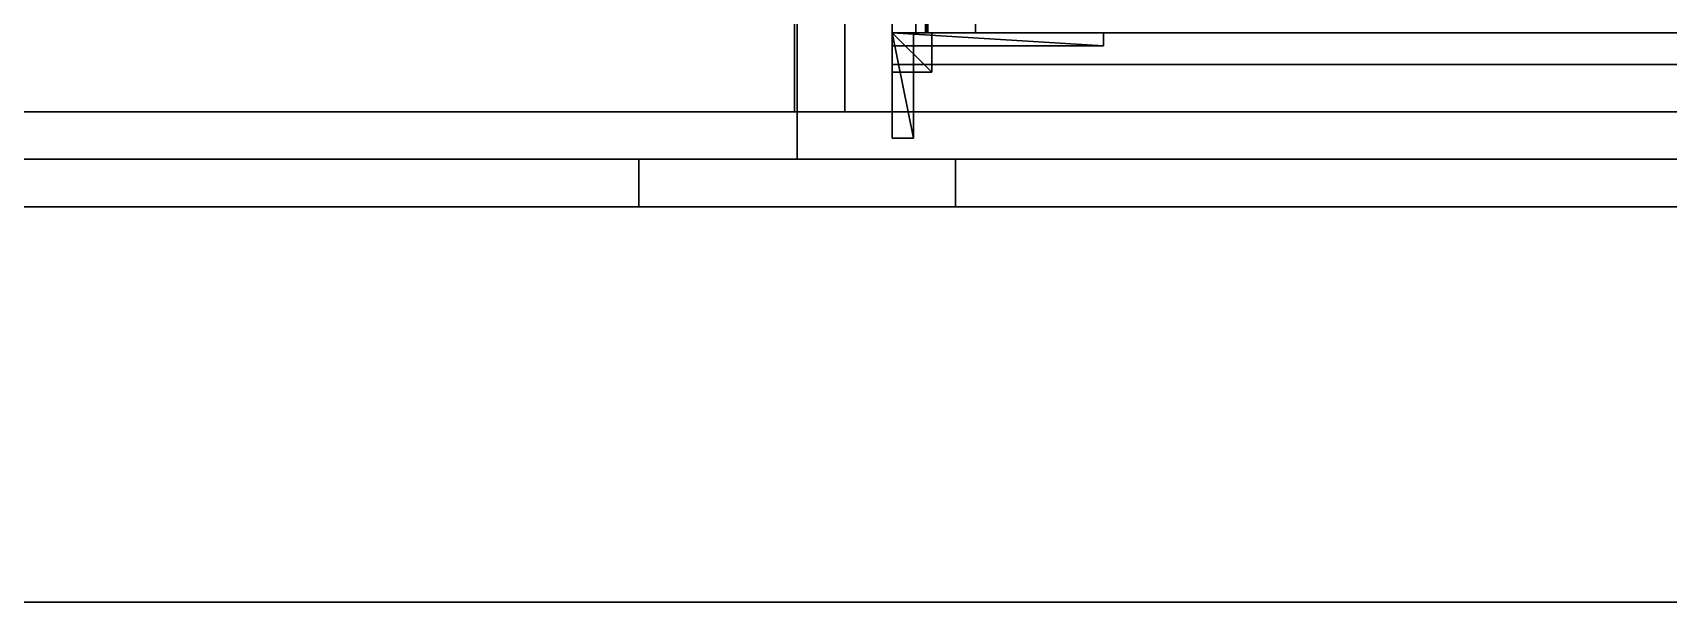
# Model space of a CAD drawing. Extents: x 0 to 4257, y -4384 to 0.
# Drawn here: x 2999 to 3619, y -4366 to -4150 of the extents above; entities that cross this region are included whole.
import ezdxf

# ---------------------------------------------------------------- set-up
doc = ezdxf.new("R2010")
doc.units = 0
for name, color, linetype in [('LAYER0', 7, 'CONTINUOUS'), ('LAYER1', 7, 'CONTINUOUS'), ('LAYER383', 7, 'CONTINUOUS'), ('LAYER391', 45, 'CONTINUOUS'), ('LAYER393', 7, 'CONTINUOUS'), ('LAYER402', 2, 'CONTINUOUS'), ('LAYER403', 7, 'CONTINUOUS'), ('LAYER404', 253, 'CONTINUOUS'), ('LAYER405', 253, 'CONTINUOUS'), ('LAYER406', 253, 'CONTINUOUS'), ('LAYER407', 253, 'CONTINUOUS'), ('LAYER408', 253, 'CONTINUOUS'), ('LAYER409', 253, 'CONTINUOUS'), ('LAYER410', 7, 'CONTINUOUS'), ('LAYER412', 7, 'CONTINUOUS'), ('LAYER414', 45, 'CONTINUOUS'), ('LAYER416', 45, 'CONTINUOUS'), ('LAYER443', 45, 'CONTINUOUS'), ('LAYER446', 7, 'CONTINUOUS'), ('LAYER447', 254, 'CONTINUOUS'), ('LAYER451', 7, 'CONTINUOUS')]:
    doc.layers.add(name, color=color, linetype=linetype)

msp = doc.modelspace()

# ---------------------------------------------------------------- linework, layer by layer
at = {"layer": 'LAYER0'}
for points, invisible_edges in [([(0, -4366, 359), (609, -946, 359), (4239, -4366, 359), (0, -4366, 359)], 3), ([(4239, -4366, 364), (0, -946, 364), (0, -4366, 364), (4239, -4366, 364)], 1), ([(0, -946, 364), (4239, -4366, 364), (609, -946, 364), (0, -946, 364)], 3), ([(4239, -4366, 359), (609, -946, 359), (1784, -1454, 359), (4239, -4366, 359)], 7), ([(609, -946, 364), (4239, -4366, 364), (1784, -1454, 364), (609, -946, 364)], 7), ([(4239, -4366, 359), (1784, -1454, 359), (4239, -1454, 359), (4239, -4366, 359)], 1), ([(1784, -1454, 364), (4239, -4366, 364), (4239, -1454, 364), (1784, -1454, 364)], 1), ([(4239, -4366, 364), (0, -4366, 359), (4239, -4366, 359), (4239, -4366, 364)], 1), ([(0, -4366, 359), (4239, -4366, 364), (0, -4366, 364), (0, -4366, 359)], 1)]:
    msp.add_3dface(points, dxfattribs=dict(at, invisible_edges=invisible_edges))
at = {"layer": 'LAYER1'}
for points, invisible_edges in [([(0, -4366, 364), (150, -4216, 364), (4239, -4366, 364), (0, -4366, 364)], 3), ([(4239, -4366, 364), (150, -4216, 364), (4089, -4216, 364), (4239, -4366, 364)], 5), ([(150, -4216, 2700), (4089, -4216, 364), (150, -4216, 364), (150, -4216, 2700)], 1), ([(4089, -4216, 364), (150, -4216, 2700), (4089, -4216, 2700), (4089, -4216, 364)], 1), ([(4239, -4366, 2700), (0, -4366, 364), (4239, -4366, 364), (4239, -4366, 2700)], 1), ([(0, -4366, 364), (4239, -4366, 2700), (0, -4366, 2700), (0, -4366, 364)], 1)]:
    msp.add_3dface(points, dxfattribs=dict(at, invisible_edges=invisible_edges))
at = {"layer": 'LAYER383', "invisible_edges": 1}
for points in [[(3349, -4198, 364), (3229, -4216, 364), (3229, -4198, 364), (3349, -4198, 364)], [(3229, -4216, 364), (3349, -4198, 364), (3349, -4216, 364), (3229, -4216, 364)], [(3229, -4198, 1449), (3229, -4216, 364), (3229, -4216, 1449), (3229, -4198, 1449)], [(3229, -4216, 364), (3229, -4198, 1449), (3229, -4198, 364), (3229, -4216, 364)], [(3349, -4216, 1449), (3229, -4198, 1449), (3229, -4216, 1449), (3349, -4216, 1449)], [(3229, -4198, 1449), (3349, -4216, 1449), (3349, -4198, 1449), (3229, -4198, 1449)], [(3229, -4198, 1449), (3349, -4198, 364), (3229, -4198, 364), (3229, -4198, 1449)], [(3349, -4198, 364), (3229, -4198, 1449), (3349, -4198, 1449), (3349, -4198, 364)], [(3349, -4198, 364), (3349, -4216, 1449), (3349, -4216, 364), (3349, -4198, 364)], [(3349, -4216, 1449), (3349, -4198, 364), (3349, -4198, 1449), (3349, -4216, 1449)], [(3349, -4216, 1449), (3229, -4216, 364), (3349, -4216, 364), (3349, -4216, 1449)], [(3229, -4216, 364), (3349, -4216, 1449), (3229, -4216, 1449), (3229, -4216, 364)]]:
    msp.add_3dface(points, dxfattribs=at)
at = {"layer": 'LAYER391', "invisible_edges": 1}
for points in [[(3289, -4180, 1464), (4089, -4180, 364), (3289, -4180, 364), (3289, -4180, 1464)], [(4089, -4180, 364), (3289, -4180, 1464), (4089, -4180, 1464), (4089, -4180, 364)], [(3289, -4198, 364), (4089, -4180, 364), (4089, -4198, 364), (3289, -4198, 364)], [(4089, -4180, 364), (3289, -4198, 364), (3289, -4180, 364), (4089, -4180, 364)], [(3289, -4180, 1464), (4089, -4198, 1464), (4089, -4180, 1464), (3289, -4180, 1464)], [(4089, -4198, 1464), (3289, -4180, 1464), (3289, -4198, 1464), (4089, -4198, 1464)], [(3289, -4198, 364), (3289, -4180, 1464), (3289, -4180, 364), (3289, -4198, 364)], [(3289, -4180, 1464), (3289, -4198, 364), (3289, -4198, 1464), (3289, -4180, 1464)], [(4089, -4198, 1464), (3289, -4198, 364), (4089, -4198, 364), (4089, -4198, 1464)], [(3289, -4198, 364), (4089, -4198, 1464), (3289, -4198, 1464), (3289, -4198, 364)]]:
    msp.add_3dface(points, dxfattribs=at)
at = {"layer": 'LAYER393', "invisible_edges": 1}
for points in [[(3325, -4180, 980), (3307, -3800, 980), (3325, -3800, 980), (3325, -4180, 980)], [(3307, -3800, 980), (3325, -4180, 980), (3307, -4180, 980), (3307, -3800, 980)], [(3307, -4180, 1145), (3325, -3800, 1145), (3307, -3800, 1145), (3307, -4180, 1145)], [(3325, -3800, 1145), (3307, -4180, 1145), (3325, -4180, 1145), (3325, -3800, 1145)], [(3307, -3800, 980), (3307, -4180, 1145), (3307, -3800, 1145), (3307, -3800, 980)], [(3307, -4180, 1145), (3307, -3800, 980), (3307, -4180, 980), (3307, -4180, 1145)], [(3325, -4180, 980), (3325, -3800, 1145), (3325, -4180, 1145), (3325, -4180, 980)], [(3325, -3800, 1145), (3325, -4180, 980), (3325, -3800, 980), (3325, -3800, 1145)], [(3307, -4180, 1145), (3325, -4180, 980), (3325, -4180, 1145), (3307, -4180, 1145)], [(3325, -4180, 980), (3307, -4180, 1145), (3307, -4180, 980), (3325, -4180, 980)]]:
    msp.add_3dface(points, dxfattribs=at)
at = {"layer": 'LAYER402'}
for points in [[(3325, -4150, 1115.5), (3405, -4155, 1115.5), (3405, -4150, 1115.5), (3325, -4150, 1115.5)], [(3325, -4155, 1115.5), (3405, -4155, 1115.5), (3325, -4150, 1115.5), (3325, -4155, 1115.5)], [(3325, -4150, 1092.5), (3325, -4155, 1115.5), (3325, -4150, 1115.5), (3325, -4150, 1092.5)], [(3325, -4155, 1092.5), (3325, -4155, 1115.5), (3325, -4150, 1092.5), (3325, -4155, 1092.5)], [(3405, -4150, 1092.5), (3325, -4150, 1115.5), (3405, -4150, 1115.5), (3405, -4150, 1092.5)], [(3325, -4150, 1092.5), (3325, -4150, 1115.5), (3405, -4150, 1092.5), (3325, -4150, 1092.5)], [(3405, -4155, 1092.5), (3325, -4150, 1092.5), (3405, -4150, 1092.5), (3405, -4155, 1092.5)], [(3325, -4155, 1092.5), (3325, -4150, 1092.5), (3405, -4155, 1092.5), (3325, -4155, 1092.5)], [(3405, -4150, 1115.5), (3405, -4155, 1092.5), (3405, -4150, 1092.5), (3405, -4150, 1115.5)], [(3405, -4155, 1115.5), (3405, -4155, 1092.5), (3405, -4150, 1115.5), (3405, -4155, 1115.5)], [(3405, -4155, 1115.5), (3325, -4155, 1092.5), (3405, -4155, 1092.5), (3405, -4155, 1115.5)], [(3325, -4155, 1115.5), (3325, -4155, 1092.5), (3405, -4155, 1115.5), (3325, -4155, 1115.5)]]:
    msp.add_3dface(points, dxfattribs=at)
at = {"layer": 'LAYER403', "invisible_edges": 1}
for points in [[(3325, -4150, 1115.5), (3405, -4150, 1092.5), (3325, -4150, 1092.5), (3325, -4150, 1115.5)], [(3405, -4150, 1092.5), (3325, -4150, 1115.5), (3405, -4150, 1115.5), (3405, -4150, 1092.5)], [(3325, -4150, 1115.5), (3405, -4155, 1115.5), (3405, -4150, 1115.5), (3325, -4150, 1115.5)], [(3405, -4155, 1115.5), (3325, -4150, 1115.5), (3325, -4155, 1115.5), (3405, -4155, 1115.5)], [(3325, -4155, 1092.5), (3405, -4150, 1092.5), (3405, -4155, 1092.5), (3325, -4155, 1092.5)], [(3405, -4150, 1092.5), (3325, -4155, 1092.5), (3325, -4150, 1092.5), (3405, -4150, 1092.5)], [(3325, -4155, 1092.5), (3325, -4150, 1115.5), (3325, -4150, 1092.5), (3325, -4155, 1092.5)], [(3325, -4150, 1115.5), (3325, -4155, 1092.5), (3325, -4155, 1115.5), (3325, -4150, 1115.5)], [(3405, -4155, 1115.5), (3405, -4150, 1092.5), (3405, -4150, 1115.5), (3405, -4155, 1115.5)], [(3405, -4150, 1092.5), (3405, -4155, 1115.5), (3405, -4155, 1092.5), (3405, -4150, 1092.5)], [(3405, -4155, 1115.5), (3325, -4155, 1092.5), (3405, -4155, 1092.5), (3405, -4155, 1115.5)], [(3325, -4155, 1092.5), (3405, -4155, 1115.5), (3325, -4155, 1115.5), (3325, -4155, 1092.5)]]:
    msp.add_3dface(points, dxfattribs=at)
at = {"layer": 'LAYER404'}
for points in [[(3325, -4150, 1115.5), (3340, -4165, 1115.5), (3340, -4150, 1115.5), (3325, -4150, 1115.5)], [(3325, -4165, 1115.5), (3340, -4165, 1115.5), (3325, -4150, 1115.5), (3325, -4165, 1115.5)], [(3325, -4150, 1100.5), (3325, -4165, 1115.5), (3325, -4150, 1115.5), (3325, -4150, 1100.5)], [(3325, -4165, 1100.5), (3325, -4165, 1115.5), (3325, -4150, 1100.5), (3325, -4165, 1100.5)], [(3340, -4150, 1100.5), (3325, -4150, 1115.5), (3340, -4150, 1115.5), (3340, -4150, 1100.5)], [(3325, -4150, 1100.5), (3325, -4150, 1115.5), (3340, -4150, 1100.5), (3325, -4150, 1100.5)], [(3340, -4165, 1100.5), (3325, -4150, 1100.5), (3340, -4150, 1100.5), (3340, -4165, 1100.5)], [(3325, -4165, 1100.5), (3325, -4150, 1100.5), (3340, -4165, 1100.5), (3325, -4165, 1100.5)], [(3340, -4150, 1115.5), (3340, -4165, 1100.5), (3340, -4150, 1100.5), (3340, -4150, 1115.5)], [(3340, -4165, 1115.5), (3340, -4165, 1100.5), (3340, -4150, 1115.5), (3340, -4165, 1115.5)], [(3340, -4165, 1115.5), (3325, -4165, 1100.5), (3340, -4165, 1100.5), (3340, -4165, 1115.5)], [(3325, -4165, 1115.5), (3325, -4165, 1100.5), (3340, -4165, 1115.5), (3325, -4165, 1115.5)]]:
    msp.add_3dface(points, dxfattribs=at)
at = {"layer": 'LAYER405'}
for points in [[(3325, -4150, 1115.5), (3340, -4165, 1115.5), (3340, -4150, 1115.5), (3325, -4150, 1115.5)], [(3325, -4165, 1115.5), (3340, -4165, 1115.5), (3325, -4150, 1115.5), (3325, -4165, 1115.5)], [(3325, -4150, 1100.5), (3325, -4165, 1115.5), (3325, -4150, 1115.5), (3325, -4150, 1100.5)], [(3325, -4165, 1100.5), (3325, -4165, 1115.5), (3325, -4150, 1100.5), (3325, -4165, 1100.5)], [(3340, -4150, 1100.5), (3325, -4150, 1115.5), (3340, -4150, 1115.5), (3340, -4150, 1100.5)], [(3325, -4150, 1100.5), (3325, -4150, 1115.5), (3340, -4150, 1100.5), (3325, -4150, 1100.5)], [(3340, -4165, 1100.5), (3325, -4150, 1100.5), (3340, -4150, 1100.5), (3340, -4165, 1100.5)], [(3325, -4165, 1100.5), (3325, -4150, 1100.5), (3340, -4165, 1100.5), (3325, -4165, 1100.5)], [(3340, -4150, 1115.5), (3340, -4165, 1100.5), (3340, -4150, 1100.5), (3340, -4150, 1115.5)], [(3340, -4165, 1115.5), (3340, -4165, 1100.5), (3340, -4150, 1115.5), (3340, -4165, 1115.5)], [(3340, -4165, 1115.5), (3325, -4165, 1100.5), (3340, -4165, 1100.5), (3340, -4165, 1115.5)], [(3325, -4165, 1115.5), (3325, -4165, 1100.5), (3340, -4165, 1115.5), (3325, -4165, 1115.5)]]:
    msp.add_3dface(points, dxfattribs=at)
at = {"layer": 'LAYER406'}
for points in [[(3325, -4150, 1115.5), (3340, -4165, 1115.5), (3340, -4150, 1115.5), (3325, -4150, 1115.5)], [(3325, -4165, 1115.5), (3340, -4165, 1115.5), (3325, -4150, 1115.5), (3325, -4165, 1115.5)], [(3325, -4150, 1100.5), (3325, -4165, 1115.5), (3325, -4150, 1115.5), (3325, -4150, 1100.5)], [(3325, -4165, 1100.5), (3325, -4165, 1115.5), (3325, -4150, 1100.5), (3325, -4165, 1100.5)], [(3340, -4150, 1100.5), (3325, -4150, 1115.5), (3340, -4150, 1115.5), (3340, -4150, 1100.5)], [(3325, -4150, 1100.5), (3325, -4150, 1115.5), (3340, -4150, 1100.5), (3325, -4150, 1100.5)], [(3340, -4165, 1100.5), (3325, -4150, 1100.5), (3340, -4150, 1100.5), (3340, -4165, 1100.5)], [(3325, -4165, 1100.5), (3325, -4150, 1100.5), (3340, -4165, 1100.5), (3325, -4165, 1100.5)], [(3340, -4150, 1115.5), (3340, -4165, 1100.5), (3340, -4150, 1100.5), (3340, -4150, 1115.5)], [(3340, -4165, 1115.5), (3340, -4165, 1100.5), (3340, -4150, 1115.5), (3340, -4165, 1115.5)], [(3340, -4165, 1115.5), (3325, -4165, 1100.5), (3340, -4165, 1100.5), (3340, -4165, 1115.5)], [(3325, -4165, 1115.5), (3325, -4165, 1100.5), (3340, -4165, 1115.5), (3325, -4165, 1115.5)]]:
    msp.add_3dface(points, dxfattribs=at)
at = {"layer": 'LAYER407'}
for points in [[(3325, -4150, 1115.5), (3340, -4165, 1115.5), (3340, -4150, 1115.5), (3325, -4150, 1115.5)], [(3325, -4165, 1115.5), (3340, -4165, 1115.5), (3325, -4150, 1115.5), (3325, -4165, 1115.5)], [(3325, -4150, 1100.5), (3325, -4165, 1115.5), (3325, -4150, 1115.5), (3325, -4150, 1100.5)], [(3325, -4165, 1100.5), (3325, -4165, 1115.5), (3325, -4150, 1100.5), (3325, -4165, 1100.5)], [(3340, -4150, 1100.5), (3325, -4150, 1115.5), (3340, -4150, 1115.5), (3340, -4150, 1100.5)], [(3325, -4150, 1100.5), (3325, -4150, 1115.5), (3340, -4150, 1100.5), (3325, -4150, 1100.5)], [(3340, -4165, 1100.5), (3325, -4150, 1100.5), (3340, -4150, 1100.5), (3340, -4165, 1100.5)], [(3325, -4165, 1100.5), (3325, -4150, 1100.5), (3340, -4165, 1100.5), (3325, -4165, 1100.5)], [(3340, -4150, 1115.5), (3340, -4165, 1100.5), (3340, -4150, 1100.5), (3340, -4150, 1115.5)], [(3340, -4165, 1115.5), (3340, -4165, 1100.5), (3340, -4150, 1115.5), (3340, -4165, 1115.5)], [(3340, -4165, 1115.5), (3325, -4165, 1100.5), (3340, -4165, 1100.5), (3340, -4165, 1115.5)], [(3325, -4165, 1115.5), (3325, -4165, 1100.5), (3340, -4165, 1115.5), (3325, -4165, 1115.5)]]:
    msp.add_3dface(points, dxfattribs=at)
at = {"layer": 'LAYER408'}
for points in [[(3325, -4150, 1115.5), (3333, -4190, 1115.5), (3333, -4150, 1115.5), (3325, -4150, 1115.5)], [(3325, -4190, 1115.5), (3333, -4190, 1115.5), (3325, -4150, 1115.5), (3325, -4190, 1115.5)], [(3325, -4150, 1107.5), (3325, -4190, 1115.5), (3325, -4150, 1115.5), (3325, -4150, 1107.5)], [(3325, -4190, 1107.5), (3325, -4190, 1115.5), (3325, -4150, 1107.5), (3325, -4190, 1107.5)], [(3333, -4150, 1107.5), (3325, -4150, 1115.5), (3333, -4150, 1115.5), (3333, -4150, 1107.5)], [(3325, -4150, 1107.5), (3325, -4150, 1115.5), (3333, -4150, 1107.5), (3325, -4150, 1107.5)], [(3333, -4190, 1107.5), (3325, -4150, 1107.5), (3333, -4150, 1107.5), (3333, -4190, 1107.5)], [(3325, -4190, 1107.5), (3325, -4150, 1107.5), (3333, -4190, 1107.5), (3325, -4190, 1107.5)], [(3333, -4150, 1115.5), (3333, -4190, 1107.5), (3333, -4150, 1107.5), (3333, -4150, 1115.5)], [(3333, -4190, 1115.5), (3333, -4190, 1107.5), (3333, -4150, 1115.5), (3333, -4190, 1115.5)], [(3333, -4190, 1115.5), (3325, -4190, 1107.5), (3333, -4190, 1107.5), (3333, -4190, 1115.5)], [(3325, -4190, 1115.5), (3325, -4190, 1107.5), (3333, -4190, 1115.5), (3325, -4190, 1115.5)]]:
    msp.add_3dface(points, dxfattribs=at)
at = {"layer": 'LAYER409'}
for points in [[(3325, -4150, 1115.5), (3405, -4155, 1115.5), (3405, -4150, 1115.5), (3325, -4150, 1115.5)], [(3325, -4155, 1115.5), (3405, -4155, 1115.5), (3325, -4150, 1115.5), (3325, -4155, 1115.5)], [(3325, -4150, 1099.5), (3325, -4155, 1115.5), (3325, -4150, 1115.5), (3325, -4150, 1099.5)], [(3325, -4155, 1099.5), (3325, -4155, 1115.5), (3325, -4150, 1099.5), (3325, -4155, 1099.5)], [(3405, -4150, 1099.5), (3325, -4150, 1115.5), (3405, -4150, 1115.5), (3405, -4150, 1099.5)], [(3325, -4150, 1099.5), (3325, -4150, 1115.5), (3405, -4150, 1099.5), (3325, -4150, 1099.5)], [(3405, -4155, 1099.5), (3325, -4150, 1099.5), (3405, -4150, 1099.5), (3405, -4155, 1099.5)], [(3325, -4155, 1099.5), (3325, -4150, 1099.5), (3405, -4155, 1099.5), (3325, -4155, 1099.5)], [(3405, -4150, 1115.5), (3405, -4155, 1099.5), (3405, -4150, 1099.5), (3405, -4150, 1115.5)], [(3405, -4155, 1115.5), (3405, -4155, 1099.5), (3405, -4150, 1115.5), (3405, -4155, 1115.5)], [(3405, -4155, 1115.5), (3325, -4155, 1099.5), (3405, -4155, 1099.5), (3405, -4155, 1115.5)], [(3325, -4155, 1115.5), (3325, -4155, 1099.5), (3405, -4155, 1115.5), (3325, -4155, 1115.5)]]:
    msp.add_3dface(points, dxfattribs=at)
at = {"layer": 'LAYER410', "invisible_edges": 1}
for points in [[(3325, -4180, 981), (3953, -3800, 981), (3953, -4180, 981), (3325, -4180, 981)], [(3953, -3800, 981), (3325, -4180, 981), (3325, -3800, 981), (3953, -3800, 981)], [(3325, -4180, 981), (3325, -3800, 999), (3325, -3800, 981), (3325, -4180, 981)], [(3325, -3800, 999), (3325, -4180, 981), (3325, -4180, 999), (3325, -3800, 999)], [(3325, -3800, 999), (3953, -4180, 999), (3953, -3800, 999), (3325, -3800, 999)], [(3953, -4180, 999), (3325, -3800, 999), (3325, -4180, 999), (3953, -4180, 999)], [(3953, -4180, 999), (3325, -4180, 981), (3953, -4180, 981), (3953, -4180, 999)], [(3325, -4180, 981), (3953, -4180, 999), (3325, -4180, 999), (3325, -4180, 981)]]:
    msp.add_3dface(points, dxfattribs=at)
at = {"layer": 'LAYER412', "invisible_edges": 1}
for points in [[(3325, -4162, 1025), (3953, -4180, 1025), (3325, -4180, 1025), (3325, -4162, 1025)], [(3953, -4180, 1025), (3325, -4162, 1025), (3953, -4162, 1025), (3953, -4180, 1025)], [(3325, -4180, 1145), (3325, -4162, 1025), (3325, -4180, 1025), (3325, -4180, 1145)], [(3325, -4162, 1025), (3325, -4180, 1145), (3325, -4162, 1145), (3325, -4162, 1025)], [(3953, -4162, 1145), (3325, -4180, 1145), (3953, -4180, 1145), (3953, -4162, 1145)], [(3325, -4180, 1145), (3953, -4162, 1145), (3325, -4162, 1145), (3325, -4180, 1145)], [(3325, -4162, 1025), (3953, -4162, 1145), (3953, -4162, 1025), (3325, -4162, 1025)], [(3953, -4162, 1145), (3325, -4162, 1025), (3325, -4162, 1145), (3953, -4162, 1145)], [(3325, -4180, 1145), (3953, -4180, 1025), (3953, -4180, 1145), (3325, -4180, 1145)], [(3953, -4180, 1025), (3325, -4180, 1145), (3325, -4180, 1025), (3953, -4180, 1025)]]:
    msp.add_3dface(points, dxfattribs=at)
at = {"layer": 'LAYER414', "invisible_edges": 1}
for points in [[(3289, -4180, 1145), (3307, -3780, 1145), (3289, -3780, 1145), (3289, -4180, 1145)], [(3307, -3780, 1145), (3289, -4180, 1145), (3307, -4180, 1145), (3307, -3780, 1145)], [(3307, -4180, 962), (3289, -3780, 962), (3307, -3780, 962), (3307, -4180, 962)], [(3289, -3780, 962), (3307, -4180, 962), (3289, -4180, 962), (3289, -3780, 962)], [(3289, -3780, 962), (3289, -4180, 1145), (3289, -3780, 1145), (3289, -3780, 962)], [(3289, -4180, 1145), (3289, -3780, 962), (3289, -4180, 962), (3289, -4180, 1145)], [(3307, -4180, 962), (3307, -3780, 1145), (3307, -4180, 1145), (3307, -4180, 962)], [(3307, -3780, 1145), (3307, -4180, 962), (3307, -3780, 962), (3307, -3780, 1145)], [(3289, -4180, 1145), (3307, -4180, 962), (3307, -4180, 1145), (3289, -4180, 1145)], [(3307, -4180, 962), (3289, -4180, 1145), (3289, -4180, 962), (3307, -4180, 962)]]:
    msp.add_3dface(points, dxfattribs=at)
at = {"layer": 'LAYER416', "invisible_edges": 1}
for points in [[(3288, -4180, 1145), (3989, -3780, 1145), (3989, -4180, 1145), (3288, -4180, 1145)], [(3989, -3780, 1145), (3288, -4180, 1145), (3288, -3780, 1145), (3989, -3780, 1145)], [(3288, -4180, 1145), (3288, -3780, 1163), (3288, -3780, 1145), (3288, -4180, 1145)], [(3288, -3780, 1163), (3288, -4180, 1145), (3288, -4180, 1163), (3288, -3780, 1163)], [(3288, -3780, 1163), (3989, -4180, 1163), (3989, -3780, 1163), (3288, -3780, 1163)], [(3989, -4180, 1163), (3288, -3780, 1163), (3288, -4180, 1163), (3989, -4180, 1163)], [(3989, -4180, 1163), (3288, -4180, 1145), (3989, -4180, 1145), (3989, -4180, 1163)], [(3288, -4180, 1145), (3989, -4180, 1163), (3288, -4180, 1163), (3288, -4180, 1145)]]:
    msp.add_3dface(points, dxfattribs=at)
at = {"layer": 'LAYER443', "invisible_edges": 1}
for points in [[(1540, -4180, 1464), (3289, -4180, 364), (1540, -4180, 364), (1540, -4180, 1464)], [(3289, -4180, 364), (1540, -4180, 1464), (3289, -4180, 1464), (3289, -4180, 364)], [(1540, -4198, 364), (3289, -4180, 364), (3289, -4198, 364), (1540, -4198, 364)], [(3289, -4180, 364), (1540, -4198, 364), (1540, -4180, 364), (3289, -4180, 364)], [(1540, -4180, 1464), (3289, -4198, 1464), (3289, -4180, 1464), (1540, -4180, 1464)], [(3289, -4198, 1464), (1540, -4180, 1464), (1540, -4198, 1464), (3289, -4198, 1464)], [(3289, -4198, 1464), (3289, -4180, 364), (3289, -4180, 1464), (3289, -4198, 1464)], [(3289, -4180, 364), (3289, -4198, 1464), (3289, -4198, 364), (3289, -4180, 364)], [(3289, -4198, 1464), (1540, -4198, 364), (3289, -4198, 364), (3289, -4198, 1464)], [(1540, -4198, 364), (3289, -4198, 1464), (1540, -4198, 1464), (1540, -4198, 364)]]:
    msp.add_3dface(points, dxfattribs=at)
at = {"layer": 'LAYER446', "invisible_edges": 1}
for points in [[(3338.5, -3800, 1105), (3338.5, -4150, 1005), (3338.5, -4150, 1105), (3338.5, -3800, 1105)], [(3338.5, -4150, 1005), (3338.5, -3800, 1105), (3338.5, -3800, 1005), (3338.5, -4150, 1005)], [(3356.5, -3800, 1005), (3338.5, -4150, 1005), (3338.5, -3800, 1005), (3356.5, -3800, 1005)], [(3338.5, -4150, 1005), (3356.5, -3800, 1005), (3356.5, -4150, 1005), (3338.5, -4150, 1005)], [(3356.5, -4150, 1105), (3338.5, -3800, 1105), (3338.5, -4150, 1105), (3356.5, -4150, 1105)], [(3338.5, -3800, 1105), (3356.5, -4150, 1105), (3356.5, -3800, 1105), (3338.5, -3800, 1105)], [(3356.5, -3800, 1005), (3356.5, -4150, 1105), (3356.5, -4150, 1005), (3356.5, -3800, 1005)], [(3356.5, -4150, 1105), (3356.5, -3800, 1005), (3356.5, -3800, 1105), (3356.5, -4150, 1105)], [(3356.5, -4150, 1105), (3338.5, -4150, 1005), (3356.5, -4150, 1005), (3356.5, -4150, 1105)], [(3338.5, -4150, 1005), (3356.5, -4150, 1105), (3338.5, -4150, 1105), (3338.5, -4150, 1005)]]:
    msp.add_3dface(points, dxfattribs=at)
at = {"layer": 'LAYER447'}
for points in [[(3333.95, -3800, 1043.5), (3337.77, -3800, 1043.5), (3337.77, -4150, 1043.5), (3333.95, -3800, 1043.5)], [(3333.95, -3800, 1043.5), (3337.77, -4150, 1043.5), (3333.95, -4150, 1043.5), (3333.95, -3800, 1043.5)], [(3333.95, -3800, 1044.53), (3333.95, -3800, 1043.5), (3333.95, -4150, 1043.5), (3333.95, -3800, 1044.53)], [(3333.95, -3800, 1044.53), (3333.95, -4150, 1043.5), (3333.95, -4150, 1044.53), (3333.95, -3800, 1044.53)], [(3337.56, -3800, 1044.53), (3333.95, -3800, 1044.53), (3333.95, -4150, 1044.53), (3337.56, -3800, 1044.53)], [(3337.56, -3800, 1044.53), (3333.95, -4150, 1044.53), (3337.56, -4150, 1044.53), (3337.56, -3800, 1044.53)], [(3333.95, -3800, 1065.94), (3337.56, -3800, 1065.94), (3337.56, -4150, 1065.94), (3333.95, -3800, 1065.94)], [(3333.95, -3800, 1065.94), (3337.56, -4150, 1065.94), (3333.95, -4150, 1065.94), (3333.95, -3800, 1065.94)], [(3333.95, -3800, 1066.98), (3333.95, -3800, 1065.94), (3333.95, -4150, 1065.94), (3333.95, -3800, 1066.98)], [(3333.95, -3800, 1066.98), (3333.95, -4150, 1065.94), (3333.95, -4150, 1066.98), (3333.95, -3800, 1066.98)], [(3337.77, -3800, 1066.98), (3333.95, -3800, 1066.98), (3333.95, -4150, 1066.98), (3337.77, -3800, 1066.98)], [(3337.77, -3800, 1066.98), (3333.95, -4150, 1066.98), (3337.77, -4150, 1066.98), (3337.77, -3800, 1066.98)], [(3337.56, -3800, 1065.94), (3337.56, -3800, 1044.53), (3337.56, -4150, 1044.53), (3337.56, -3800, 1065.94)], [(3337.56, -3800, 1065.94), (3337.56, -4150, 1044.53), (3337.56, -4150, 1065.94), (3337.56, -3800, 1065.94)], [(3338.25, -3800, 1043.74), (3338.25, -4150, 1043.74), (3337.77, -4150, 1043.5), (3338.25, -3800, 1043.74)], [(3338.25, -3800, 1043.74), (3337.77, -4150, 1043.5), (3337.77, -3800, 1043.5), (3338.25, -3800, 1043.74)], [(3337.77, -3800, 1066.98), (3337.77, -4150, 1066.98), (3338.25, -4150, 1066.74), (3337.77, -3800, 1066.98)], [(3337.77, -3800, 1066.98), (3338.25, -4150, 1066.74), (3338.25, -3800, 1066.74), (3337.77, -3800, 1066.98)], [(3338.45, -3800, 1044.3), (3338.45, -4150, 1044.3), (3338.25, -4150, 1043.74), (3338.45, -3800, 1044.3)], [(3338.45, -3800, 1044.3), (3338.25, -4150, 1043.74), (3338.25, -3800, 1043.74), (3338.45, -3800, 1044.3)], [(3338.25, -3800, 1066.74), (3338.25, -4150, 1066.74), (3338.45, -4150, 1066.19), (3338.25, -3800, 1066.74)], [(3338.25, -3800, 1066.74), (3338.45, -4150, 1066.19), (3338.45, -3800, 1066.19), (3338.25, -3800, 1066.74)], [(3338.45, -3800, 1044.3), (3338.45, -3800, 1066.19), (3338.45, -4150, 1066.19), (3338.45, -3800, 1044.3)], [(3338.45, -3800, 1044.3), (3338.45, -4150, 1066.19), (3338.45, -4150, 1044.3), (3338.45, -3800, 1044.3)]]:
    msp.add_3dface(points, dxfattribs=at)
at = {"layer": 'LAYER451', "invisible_edges": 1}
for points in [[(3356.5, -4132, 1005), (3921.5, -4150, 1005), (3356.5, -4150, 1005), (3356.5, -4132, 1005)], [(3921.5, -4150, 1005), (3356.5, -4132, 1005), (3921.5, -4132, 1005), (3921.5, -4150, 1005)], [(3356.5, -4150, 1105), (3356.5, -4132, 1005), (3356.5, -4150, 1005), (3356.5, -4150, 1105)], [(3356.5, -4132, 1005), (3356.5, -4150, 1105), (3356.5, -4132, 1105), (3356.5, -4132, 1005)], [(3921.5, -4132, 1105), (3356.5, -4150, 1105), (3921.5, -4150, 1105), (3921.5, -4132, 1105)], [(3356.5, -4150, 1105), (3921.5, -4132, 1105), (3356.5, -4132, 1105), (3356.5, -4150, 1105)], [(3356.5, -4150, 1105), (3921.5, -4150, 1005), (3921.5, -4150, 1105), (3356.5, -4150, 1105)], [(3921.5, -4150, 1005), (3356.5, -4150, 1105), (3356.5, -4150, 1005), (3921.5, -4150, 1005)]]:
    msp.add_3dface(points, dxfattribs=at)

# ---------------------------------------------------------------- meshes
at = {"layer": 'LAYER1'}
mesh = msp.add_polymesh((9, 2), dxfattribs=at)
for k, corner in enumerate([(1634, -150, 2700), (759, -150, 2700), (1634, -1604, 2700), (1634, -150, 2700), (4089, -1604, 2700), (1634, -1604, 2700), (4089, -4216, 2700), (4089, -1604, 2700), (150, -4216, 2700), (4089, -4216, 2700), (150, -1096, 2700), (150, -4216, 2700), (759, -1096, 2700), (150, -1096, 2700), (759, -150, 2700), (759, -1096, 2700), (609, 0, 2700), (609, -946, 2700)]):
    mesh.set_mesh_vertex(divmod(k, 2), corner)

doc.saveas('drawing.dxf')
